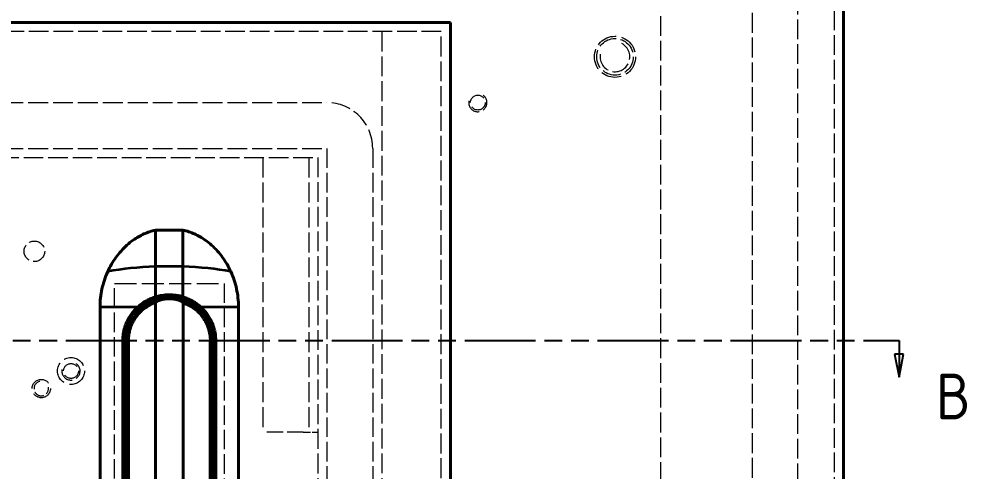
# Model space of a CAD drawing. Header units: millimetres. Extents: x 0 to 2378, y 0 to 1682.
# Drawn here: x 732.5 to 939.9, y 459.1 to 557.8 of the extents above; entities that cross this region are included whole.
import ezdxf

# ---------------------------------------------------------------- set-up
doc = ezdxf.new("R2010")
doc.units = ezdxf.units.MM
doc.header["$LTSCALE"] = 2
for name, pattern in [('CHAIN', [0.3543, 0.2362, -0.0295, 0.0591, -0.0295]), ('DASHED', [0.2067, 0.1654, -0.0413]), ('DOUBLE_DASH_CHAIN', [1.2403, 0.6614, -0.0827, 0.1654, -0.0827, 0.1654, -0.0827])]:
    doc.linetypes.add(name, pattern=pattern)
for name, color, linetype, lineweight in [('가려진 것(ISO)', 2, 'DASHED', 18), ('가시적인 것(ISO)', 3, 'Continuous', 40), ('가시적인 좁은 것(ISO)', 3, 'Continuous', 35), ('단면선(ISO)', 7, 'CHAIN', 25)]:
    doc.layers.add(name, color=color, linetype=linetype, lineweight=lineweight)
doc.styles.add('부품번호텍스트_PSTEK_POSCO', font='isocp.shx')

# ---------------------------------------------------------------- blocks, each defined once
blk = doc.blocks.new('2dTransSection1')
at = {"layer": '단면선(ISO)', "linetype": 'DOUBLE_DASH_CHAIN', "ltscale": 5.861232}
blk.add_line((225.99, 243.79), (462.51, 243.79), dxfattribs=at)
at = {"layer": '단면선(ISO)', "linetype": 'Continuous'}
for p, q in [((458.62, 243.79), (462.51, 243.79)), ((462.51, 243.79), (462.51, 242.29)), ((462.01, 242.29), (462.51, 239.79)), ((463.01, 242.29), (462.01, 242.29)), ((462.51, 242.29), (462.51, 239.79)), ((462.51, 239.79), (463.01, 242.29))]:
    blk.add_line(p, q, dxfattribs=at)
at = {"layer": '단면선(ISO)', "linetype": 'Continuous', "flags": 128}
blk.add_lwpolyline([(462.01, 242.29), (462.51, 239.79)], dxfattribs=at)
at = {"layer": '단면선(ISO)'}
blk.add_solid([(462.01, 242.29), (462.51, 239.79), (463.01, 242.29), (462.01, 242.29)], dxfattribs=at)
at = {"layer": '단면선(ISO)', "insert": (466.53, 235.18), "char_height": 5, "attachment_point": 7, "style": '부품번호텍스트_PSTEK_POSCO'}
blk.add_mtext('B', dxfattribs=at)

msp = doc.modelspace()

# ---------------------------------------------------------------- linework, layer by layer
at = {"layer": '가려진 것(ISO)', "ltscale": 12.980641}
msp.add_line((910.8751, 206.5732), (910.8751, 587.5732), dxfattribs=at)
at = {"layer": '가려진 것(ISO)', "ltscale": 13.039731}
msp.add_line((902.8751, 224.5732), (902.8751, 569.5732), dxfattribs=at)
at = {"layer": '가려진 것(ISO)', "ltscale": 13.070212}
msp.add_line((892.8751, 564.5732), (892.8751, 229.5732), dxfattribs=at)
at = {"layer": '가려진 것(ISO)', "ltscale": 13.102725}
msp.add_line((872.8751, 234.5732), (872.8751, 559.5732), dxfattribs=at)
at = {"layer": '가려진 것(ISO)', "ltscale": 12.986021}
msp.add_line((824.8751, 555.0732), (518.8751, 555.0732), dxfattribs=at)
at = {"layer": '가려진 것(ISO)', "ltscale": 13.113335}
for p, q in [((811.8751, 555.0732), (811.8751, 349.0732)), ((824.8751, 349.0732), (824.8751, 555.0732))]:
    msp.add_line(p, q, dxfattribs=at)
at = {"layer": '가려진 것(ISO)', "ltscale": 13.175637}
for p, q in [((543.8751, 539.5732), (799.8751, 539.5732)), ((543.8751, 529.5732), (799.8751, 529.5732))]:
    msp.add_line(p, q, dxfattribs=at)
at = {"layer": '가려진 것(ISO)', "ltscale": 12.928949}
for p, q in [((799.8751, 529.5732), (799.8751, 374.5732)), ((809.8751, 529.5732), (809.8751, 374.5732))]:
    msp.add_line(p, q, dxfattribs=at)
at = {"layer": '가려진 것(ISO)', "ltscale": 12.969769}
msp.add_line((545.8751, 527.5732), (797.8751, 527.5732), dxfattribs=at)
at = {"layer": '가려진 것(ISO)', "ltscale": 13.194353}
for p, q in [((785.8751, 527.5732), (785.8751, 467.5732)), ((795.8751, 527.5732), (795.8751, 467.5732))]:
    msp.add_line(p, q, dxfattribs=at)
at = {"layer": '가려진 것(ISO)', "ltscale": 13.045131}
msp.add_line((797.8751, 527.5732), (797.8751, 376.5732), dxfattribs=at)
at = {"layer": '가려진 것(ISO)', "ltscale": 12.901145}
for p, q in [((753.3751, 404.0732), (753.3751, 500.0732)), ((777.3751, 500.0732), (777.3751, 404.0732))]:
    msp.add_line(p, q, dxfattribs=at)
at = {"layer": '가려진 것(ISO)', "ltscale": 14.513788}
msp.add_line((753.3751, 500.0732), (777.3751, 500.0732), dxfattribs=at)
at = {"layer": '가려진 것(ISO)', "ltscale": 10.643445}
msp.add_line((794.6751, 467.5732), (785.8751, 467.5732), dxfattribs=at)
at = {"layer": '가려진 것(ISO)', "ltscale": 4.786925}
msp.add_line((794.6751, 467.5732), (797.8751, 467.5732), dxfattribs=at)
at = {"layer": '가려진 것(ISO)', "ltscale": 13.678923}
msp.add_circle((862.8751, 549.5732), 4.5, dxfattribs=at)
at = {"layer": '가려진 것(ISO)', "ltscale": 12.159042}
msp.add_circle((862.8751, 549.5732), 4, dxfattribs=at)
at = {"layer": '가려진 것(ISO)', "ltscale": 12.31863}
for centre in [(832.8751, 539.5732), (743.8751, 480.9232)]:
    msp.add_circle(centre, 1.621, dxfattribs=at)
at = {"layer": '가려진 것(ISO)', "ltscale": 11.399102}
msp.add_circle((735.8751, 507.0732), 2.25, dxfattribs=at)
at = {"layer": '가려진 것(ISO)', "ltscale": 14.94549}
msp.add_circle((743.8751, 480.9232), 2.95, dxfattribs=at)
at = {"layer": '가려진 것(ISO)', "ltscale": 15.198803}
msp.add_circle((737.3751, 477.0732), 2, dxfattribs=at)
at = {"layer": '가려진 것(ISO)', "ltscale": 12.371826}
msp.add_arc((862.8751, 549.5732), 3.256, 170, 80, dxfattribs=at)
at = {"layer": '가려진 것(ISO)', "ltscale": 11.399102}
for centre in [(832.8751, 539.5732), (743.8751, 480.9232)]:
    msp.add_arc(centre, 2, 170, 80, dxfattribs=at)
at = {"layer": '가려진 것(ISO)', "ltscale": 12.665669}
msp.add_arc((799.8751, 529.5732), 10, 0, 90, dxfattribs=at)
at = {"layer": '가려진 것(ISO)', "ltscale": 7.099656}
msp.add_arc((737.3751, 477.0732), 1.582, 100, 10, dxfattribs=at)
at = {"layer": '가시적인 것(ISO)'}
for p, q in [((912.8751, 204.5732), (912.8751, 589.5732)), ((826.8751, 557.0732), (516.8751, 557.0732)), ((826.8751, 347.0732), (826.8751, 557.0732)), ((768.3751, 511.7242), (762.3751, 511.7242)), ((762.3751, 503.7418), (762.3751, 511.7242)), ((768.3751, 503.7418), (768.3751, 511.7242)), ((762.3751, 497.1931), (762.3751, 503.7418)), ((768.3751, 497.1931), (768.3751, 503.7418)), ((762.3521, 495.8061), (762.3521, 425.6084)), ((768.398, 495.806), (768.3981, 425.6084)), ((750.2376, 494.9379), (750.2376, 407.584)), ((780.5125, 494.9379), (780.5125, 407.584)), ((755.6251, 407.5763), (755.6251, 487.5732)), ((756.1251, 487.5732), (756.1251, 399.2232)), ((774.6251, 399.2229), (774.6251, 487.5733)), ((775.1251, 487.5732), (775.1251, 407.5777))]:
    msp.add_line(p, q, dxfattribs=at)
for points, knots in [([(751.9115, 502.6381), (752.415, 503.7225), (753.0153, 504.7621), (754.4143, 506.703), (755.2109, 507.601), (756.5463, 508.799), (757.0141, 509.1728), (758.2364, 510.0344), (759.0152, 510.4842), (760.241, 511.042), (760.6576, 511.2079), (761.5068, 511.4981), (761.9384, 511.6222), (762.3751, 511.7242)], [-1.4373876, -1.4373876, -1.4373876, -1.4373876, -1.07799796, -1.07799796, -0.71829101, -0.71829101, -0.53864198, -0.53864198, -0.26919777, -0.26919777, -0.13451784, -0.13451784, -0.000001, -0.000001, -0.000001, -0.000001]), ([(768.3751, 511.7242), (768.8117, 511.6222), (769.2434, 511.4981), (770.0925, 511.2079), (770.5092, 511.042), (771.735, 510.4842), (772.5137, 510.0344), (773.736, 509.1729), (774.2038, 508.799), (775.5392, 507.601), (776.3358, 506.703), (777.7348, 504.7621), (778.3352, 503.7225), (778.8386, 502.6381)], [-1.43451955, -1.43451955, -1.43451955, -1.43451955, -1.30026929, -1.30026929, -1.16585639, -1.16585639, -0.89694514, -0.89694514, -0.71765182, -0.71765182, -0.35866508, -0.35866508, -0.000001, -0.000001, -0.000001, -0.000001]), ([(750.2376, 494.9379), (750.2376, 496.2607), (750.3769, 497.5852), (750.7956, 499.5263), (750.97, 500.1657), (751.3886, 501.4214), (751.6329, 502.0379), (751.9115, 502.6381)], [-0.794182825, -0.794182825, -0.794182825, -0.794182825, -0.397060479, -0.397060479, -0.1985164, -0.1985164, -0.000001, -0.000001, -0.000001, -0.000001]), ([(778.8386, 502.6381), (779.1172, 502.0379), (779.3615, 501.4214), (779.7802, 500.1657), (779.9546, 499.5263), (780.3732, 497.5852), (780.5125, 496.2607), (780.5125, 494.9379)], [-0.79365146, -0.79365146, -0.79365146, -0.79365146, -0.595268882, -0.595268882, -0.396857642, -0.396857642, -0.000001, -0.000001, -0.000001, -0.000001]), ([(758.7408, 494.718), (759.0948, 495.0467), (759.4733, 495.3486), (759.8648, 495.6168), (760.2564, 495.885), (760.6598, 496.1209), (761.0943, 496.3332), (761.5288, 496.5455), (761.995, 496.7328), (762.4821, 496.8841)], [0.000000002, 0.000000002, 0.000000002, 0.000000002, 0.333333333, 0.333333333, 0.333333333, 0.666666667, 0.666666667, 0.666666667, 1, 1, 1, 1]), ([(762.3751, 497.1931), (762.3916, 497.1425), (762.409, 497.086), (762.4242, 497.0388), (762.4395, 496.9916), (762.4528, 496.9527), (762.4629, 496.9254), (762.473, 496.8982), (762.4797, 496.8833), (762.4822, 496.8841)], [0, 0, 0, 0, 0.333333333, 0.333333333, 0.333333333, 0.666666667, 0.666666667, 0.666666667, 0.999999999, 0.999999999, 0.999999999, 0.999999999]), ([(766.3446, 496.7722), (766.3189, 496.7749), (766.2931, 496.7775), (766.2674, 496.78), (765.7106, 496.834), (765.1477, 496.8374), (764.5882, 496.7897), (764.2357, 496.7596), (763.8845, 496.7092), (763.5367, 496.6386)], [0.4186191542, 0.4186191542, 0.4186191542, 0.4186191542, 0.4210526316, 0.4210526316, 0.4210526316, 0.4736842105, 0.4736842105, 0.4736842105, 0.5068461747, 0.5068461747, 0.5068461747, 0.5068461747]), ([(765.3763, 497.3232), (765.8308, 497.3231), (766.303, 497.2913), (766.7871, 497.2204), (767.2713, 497.1495), (767.7675, 497.0396), (768.268, 496.8841)], [0.000000008, 0.000000008, 0.000000008, 0.000000008, 0.5, 0.5, 0.5, 1, 1, 1, 1]), ([(768.268, 496.8841), (768.2703, 496.8834), (768.2769, 496.8983), (768.287, 496.9255), (768.2971, 496.9528), (768.3106, 496.9917), (768.3259, 497.0388), (768.3413, 497.086), (768.3586, 497.1425), (768.375, 497.1931)], [0, 0, 0, 0, 0.33333333, 0.33333333, 0.33333333, 0.66666667, 0.66666667, 0.66666667, 1, 1, 1, 1]), ([(768.268, 496.8841), (768.6886, 496.7534), (769.1142, 496.5897), (769.5352, 496.3911), (769.9561, 496.1925), (770.3727, 495.9598), (770.7873, 495.6831), (771.2019, 495.4064), (771.6141, 495.085), (772.0093, 494.718)], [0, 0, 0, 0, 0.333333333, 0.333333333, 0.333333333, 0.666666667, 0.666666667, 0.666666667, 0.999999984, 0.999999984, 0.999999984, 0.999999984]), ([(772.4179, 493.5699), (772.3448, 493.6558), (772.2701, 493.7403), (772.1941, 493.8233), (771.8037, 494.2492), (771.376, 494.6355), (770.9201, 494.9769), (770.4643, 495.3183), (769.9805, 495.6149), (769.4767, 495.8641), (769.208, 495.997), (768.9336, 496.1165), (768.6545, 496.2223)], [0.20027112, 0.20027112, 0.20027112, 0.20027112, 0.210526316, 0.210526316, 0.210526316, 0.263157895, 0.263157895, 0.263157895, 0.315789474, 0.315789474, 0.315789474, 0.343868541, 0.343868541, 0.343868541, 0.343868541]), ([(755.6251, 487.5732), (755.6251, 487.8515), (755.637, 488.1272), (755.66, 488.3983), (755.6831, 488.6694), (755.7171, 488.936), (755.7617, 489.2), (755.8064, 489.464), (755.8621, 489.7254), (755.9259, 489.9763), (755.9897, 490.2272), (756.0611, 490.4676), (756.143, 490.7087), (756.2249, 490.9498), (756.3172, 491.1915), (756.4259, 491.4428), (756.5345, 491.6941), (756.6598, 491.9549), (756.8045, 492.2216), (756.9492, 492.4883), (757.1131, 492.7611), (757.3003, 493.0376), (757.4874, 493.3142), (757.6977, 493.5945), (757.9364, 493.8763), (758.1751, 494.158), (758.4423, 494.4409), (758.7408, 494.718)], [0, 0, 0, 0, 0.11111111, 0.11111111, 0.11111111, 0.22222222, 0.22222222, 0.22222222, 0.33333333, 0.33333333, 0.33333333, 0.44444444, 0.44444444, 0.44444444, 0.55555556, 0.55555556, 0.55555556, 0.66666667, 0.66666667, 0.66666667, 0.77777778, 0.77777778, 0.77777778, 0.88888889, 0.88888889, 0.88888889, 1, 1, 1, 1]), ([(759.8556, 494.996), (759.4047, 494.6606), (758.9902, 494.2871), (758.6277, 493.9006), (758.261, 493.5095), (757.9466, 493.1058), (757.6806, 492.7071), (757.4342, 492.3378), (757.229, 491.9733), (757.0561, 491.6175)], [0.632184069, 0.632184069, 0.632184069, 0.632184069, 0.684210526, 0.684210526, 0.684210526, 0.736842105, 0.736842105, 0.736842105, 0.785600935, 0.785600935, 0.785600935, 0.785600935]), ([(772.0093, 494.718), (772.4473, 494.3114), (772.8317, 493.8796), (773.1664, 493.4347), (773.5011, 492.9898), (773.7859, 492.5317), (774.0242, 492.0737), (774.2625, 491.6158), (774.4554, 491.1585), (774.6134, 490.6901), (774.7715, 490.2217), (774.8952, 489.7425), (774.9842, 489.2248), (775.0731, 488.7072), (775.1251, 488.1509), (775.1251, 487.5732)], [0, 0, 0, 0, 0.2, 0.2, 0.2, 0.4, 0.4, 0.4, 0.6, 0.6, 0.6, 0.8, 0.8, 0.8, 1, 1, 1, 1]), ([(774.0609, 490.7542), (774.0449, 490.7978), (774.0286, 490.8413), (774.012, 490.8847), (773.8064, 491.421), (773.5482, 491.9436), (773.2427, 492.4377), (773.239, 492.4436), (773.2353, 492.4496), (773.2316, 492.4555)], [0.1010049834, 0.1010049834, 0.1010049834, 0.1010049834, 0.1052631579, 0.1052631579, 0.1052631579, 0.1578947368, 0.1578947368, 0.1578947368, 0.1585288644, 0.1585288644, 0.1585288644, 0.1585288644]), ([(756.8075, 491.0604), (756.719, 490.8429), (756.6418, 490.6295), (756.5743, 490.4209), (756.4586, 490.0632), (756.3713, 489.7195), (756.3053, 489.3904)], [0.8114150302, 0.8114150302, 0.8114150302, 0.8114150302, 0.8421052632, 0.8421052632, 0.8421052632, 0.8947233693, 0.8947233693, 0.8947233693, 0.8947233693]), ([(755.6251, 487.5732), (755.6251, 487.0847), (755.6641, 486.5501), (755.8349, 485.4908), (755.9667, 484.9662), (756.1251, 484.491)], [0, 0, 0, 0, 0.150259873, 0.150259873, 0.300519745, 0.300519745, 0.300519745, 0.300519745]), ([(774.6251, 484.491), (774.7834, 484.9662), (774.9152, 485.4908), (775.0861, 486.5501), (775.1251, 487.0847), (775.1251, 487.5732)], [0.591638864, 0.591638864, 0.591638864, 0.591638864, 0.741898736, 0.741898736, 0.892158609, 0.892158609, 0.892158609, 0.892158609])]:
    msp.add_open_spline(points, degree=3, knots=knots, dxfattribs=at)
for points in [[(759.8556, 494.996), (760.3334, 495.3513), (760.8489, 495.6623), (761.3886, 495.9201)], [(762.9068, 496.4878), (762.3879, 496.3441), (761.8796, 496.1546), (761.3886, 495.9201)], [(768.398, 495.806), (768.398, 495.8221), (768.3874, 495.8525), (768.3577, 495.8948), (768.3216, 495.933), (768.2794, 495.9703), (768.2317, 496.0073), (768.178, 496.0448), (768.1177, 496.0831), (768.0506, 496.1222), (767.9764, 496.1622), (767.8958, 496.2024), (767.809, 496.2427), (767.7141, 496.2836), (767.6113, 496.3246), (767.5003, 496.3657), (767.3811, 496.4063), (767.2535, 496.4462), (767.1174, 496.4849), (766.9726, 496.5222), (766.8192, 496.5575), (766.6572, 496.5903), (766.4866, 496.6202), (766.3075, 496.6466), (766.1202, 496.6691), (765.9242, 496.6871), (765.7215, 496.6999), (765.5137, 496.707), (765.3028, 496.708), (765.0905, 496.7028), (764.8787, 496.6912), (764.6693, 496.6733), (764.464, 496.6496), (764.2646, 496.6205), (764.073, 496.5866), (763.8906, 496.5487), (763.7191, 496.5078), (763.56, 496.4649), (763.4142, 496.421), (763.2807, 496.3767), (763.159, 496.3325), (763.0483, 496.2888), (762.9478, 496.2457), (762.8573, 496.2039), (762.7742, 496.1624), (762.6984, 496.1216), (762.6305, 496.0818), (762.5702, 496.0434), (762.5168, 496.006), (762.4697, 495.9693), (762.4282, 495.9324), (762.3925, 495.8946), (762.3631, 495.8526), (762.3521, 495.822), (762.3521, 495.8061)], [(762.4821, 496.8841), (762.9012, 497.0143), (763.8059, 497.2335), (764.8356, 497.3232), (765.3763, 497.3232)], [(762.9068, 496.4878), (763.1147, 496.5454), (763.3249, 496.5957), (763.5367, 496.6386)], [(766.3446, 496.7722), (767.1334, 496.6891), (767.9169, 496.502), (768.6545, 496.2223)], [(756.8076, 491.0604), (756.8843, 491.2489), (756.9672, 491.4348), (757.0561, 491.6175)], [(772.4179, 493.5699), (772.7158, 493.22), (772.9885, 492.8467), (773.2316, 492.4555)], [(774.0609, 490.7542), (774.2405, 490.2638), (774.3794, 489.7547), (774.4739, 489.2387)], [(756.1659, 488.4409), (756.1374, 488.139), (756.1251, 487.8487), (756.1251, 487.5732)], [(756.1659, 488.4409), (756.1959, 488.7596), (756.2425, 489.0771), (756.3053, 489.3904)], [(774.6251, 487.5733), (774.6251, 488.1269), (774.5752, 488.6852), (774.4739, 489.2387)]]:
    msp.add_open_spline(points, degree=3, dxfattribs=at)
at = {"layer": '가시적인 좁은 것(ISO)'}
for p, q in [((768.3751, 503.7418), (762.3751, 503.7418)), ((750.2376, 494.9379), (758.4539, 494.9379)), ((772.2962, 494.9379), (780.5125, 494.9379)), ((755.2034, 407.5763), (755.2034, 487.5732)), ((755.6251, 487.5732), (755.2034, 487.5732)), ((756.1251, 487.5732), (756.4499, 487.5732)), ((756.4499, 487.5732), (756.4499, 399.2232)), ((774.3003, 399.2236), (774.3018, 487.573)), ((775.1251, 487.5732), (775.5467, 487.5732)), ((775.5467, 487.5732), (775.5467, 407.5763))]:
    msp.add_line(p, q, dxfattribs=at)
for centre, major_axis, ratio, start_param, end_param in [((765.3751, 496.3875), (-25.09, 0), 0.29523422, 4.83224529, 5.2788024), ((765.3751, 496.3875), (-25.09, 0), 0.29523422, 4.14597556, 4.59253267), ((765.3763, 497.6232), (0, -0.3), 0.00001122, 4.62129793, 6.28318594), ((758.5367, 494.9379), (0.2041, -0.2198), 0.20580467, 4.52356865, 6.28318531), ((772.2135, 494.9379), (-0.2041, -0.2198), 0.20580467, 0, 1.75961662)]:
    msp.add_ellipse(centre, major_axis=major_axis, ratio=ratio, start_param=start_param, end_param=end_param, dxfattribs=at)
for points, knots in [([(762.3521, 495.8061), (761.8525, 495.6298), (761.3794, 495.4148), (760.9252, 495.1581), (760.471, 494.9013), (760.0358, 494.6027), (759.6402, 494.2778), (759.2446, 493.9529), (758.8886, 493.6016), (758.5781, 493.2441), (758.2677, 492.8866), (758.0028, 492.5229), (757.7779, 492.1655), (757.5531, 491.8081), (757.3682, 491.4571), (757.2142, 491.116), (757.0602, 490.7748), (756.937, 490.4436), (756.8378, 490.1246), (756.7385, 489.8056), (756.6633, 489.4988), (756.6063, 489.2043), (756.5494, 488.9099), (756.5106, 488.6279), (756.4857, 488.3562), (756.4608, 488.0846), (756.4499, 487.8234), (756.4499, 487.5732)], [0, 0, 0, 0, 0.11111111, 0.11111111, 0.11111111, 0.22222222, 0.22222222, 0.22222222, 0.33333333, 0.33333333, 0.33333333, 0.44444444, 0.44444444, 0.44444444, 0.55555556, 0.55555556, 0.55555556, 0.66666667, 0.66666667, 0.66666667, 0.77777778, 0.77777778, 0.77777778, 0.88888889, 0.88888889, 0.88888889, 1, 1, 1, 1]), ([(758.4539, 494.9379), (758.8267, 495.2833), (759.2221, 495.5965), (759.6313, 495.8768), (759.6996, 495.9236), (759.7684, 495.9695), (759.8377, 496.0145), (760.1828, 496.2388), (760.5394, 496.4412), (760.9183, 496.6239), (761.0681, 496.6961), (761.2213, 496.7653), (761.3779, 496.8313), (761.6969, 496.9657), (762.0298, 497.0867), (762.3751, 497.1931)], [0.000000002, 0.000000002, 0.000000002, 0.000000002, 0.333333333, 0.333333333, 0.333333333, 0.389038849, 0.389038849, 0.389038849, 0.666666667, 0.666666667, 0.666666667, 0.776400558, 0.776400558, 0.776400558, 0.999996954, 0.999996954, 0.999996954, 0.999996954]), ([(762.3751, 497.1931), (762.7286, 497.3048), (763.1005, 497.3981), (763.4938, 497.4721), (763.5874, 497.4896), (763.6822, 497.5061), (763.7783, 497.5215), (764.2778, 497.6013), (764.8111, 497.6505), (765.3763, 497.6505)], [0, 0, 0, 0, 0.40386338, 0.40386338, 0.40386338, 0.5, 0.5, 0.5, 1, 1, 1, 1]), ([(765.3763, 497.6505), (765.852, 497.6504), (766.3393, 497.6152), (766.8395, 497.5421), (766.8806, 497.5361), (766.9218, 497.5298), (766.9631, 497.5233), (767.4241, 497.4504), (767.8958, 497.3445), (768.375, 497.1931)], [0.000000008, 0.000000008, 0.000000008, 0.000000008, 0.5, 0.5, 0.5, 0.541100474, 0.541100474, 0.541100474, 0.999998195, 0.999998195, 0.999998195, 0.999998195]), ([(768.375, 497.1931), (768.657, 497.1063), (768.9387, 497.0077), (769.2194, 496.8949), (769.3817, 496.8297), (769.5436, 496.7597), (769.705, 496.6845), (770.0647, 496.517), (770.4217, 496.3235), (770.7767, 496.1009), (770.8564, 496.0509), (770.936, 495.9995), (771.0155, 495.9465), (771.4491, 495.6576), (771.8799, 495.3237), (772.2962, 494.9379)], [0, 0, 0, 0, 0.211194987, 0.211194987, 0.211194987, 0.333333333, 0.333333333, 0.333333333, 0.605566963, 0.605566963, 0.605566963, 0.666666667, 0.666666667, 0.666666667, 0.999999987, 0.999999987, 0.999999987, 0.999999987]), ([(768.398, 495.806), (768.8287, 495.6499), (769.2442, 495.4699), (769.6441, 495.2573), (770.0441, 495.0447), (770.4284, 494.7996), (770.7912, 494.5279), (771.154, 494.2562), (771.4954, 493.9578), (771.8112, 493.6353), (772.1269, 493.3127), (772.4171, 492.9659), (772.6784, 492.5996), (772.9398, 492.2333), (773.1723, 491.8475), (773.3746, 491.4472), (773.5768, 491.047), (773.7487, 490.6322), (773.8865, 490.2064), (774.0243, 489.7805), (774.128, 489.3436), (774.1964, 488.9038), (774.2649, 488.464), (774.298, 488.0213), (774.3018, 487.573)], [0, 0, 0, 0, 0.125, 0.125, 0.125, 0.25, 0.25, 0.25, 0.375, 0.375, 0.375, 0.5, 0.5, 0.5, 0.625, 0.625, 0.625, 0.75, 0.75, 0.75, 0.875, 0.875, 0.875, 1, 1, 1, 1]), ([(755.2034, 487.5732), (755.2034, 487.8607), (755.216, 488.1444), (755.2399, 488.4237), (755.2639, 488.703), (755.2993, 488.9779), (755.346, 489.25), (755.3928, 489.5222), (755.4509, 489.7916), (755.5172, 490.0502), (755.5836, 490.3089), (755.6583, 490.5567), (755.7438, 490.8052), (755.8292, 491.0537), (755.9254, 491.3029), (756.0389, 491.5619), (756.1523, 491.8209), (756.283, 492.0897), (756.4339, 492.3646), (756.5848, 492.6396), (756.7558, 492.9206), (756.9511, 493.2058), (757.1464, 493.4909), (757.3659, 493.7801), (757.6147, 494.0702), (757.8636, 494.3603), (758.1416, 494.6514), (758.4539, 494.9379)], [0, 0, 0, 0, 0.11111111, 0.11111111, 0.11111111, 0.22222222, 0.22222222, 0.22222222, 0.33333333, 0.33333333, 0.33333333, 0.44444444, 0.44444444, 0.44444444, 0.55555556, 0.55555556, 0.55555556, 0.66666667, 0.66666667, 0.66666667, 0.77777778, 0.77777778, 0.77777778, 0.88888889, 0.88888889, 0.88888889, 1, 1, 1, 1]), ([(772.2962, 494.9379), (772.7564, 494.5156), (773.1551, 494.0729), (773.5033, 493.6151), (773.8515, 493.1572), (774.1492, 492.6842), (774.3982, 492.2122), (774.6473, 491.7401), (774.8478, 491.269), (775.0129, 490.786), (775.178, 490.3031), (775.3075, 489.8082), (775.3997, 489.2757), (775.4919, 488.7431), (775.5467, 488.1728), (775.5467, 487.5732)], [0, 0, 0, 0, 0.2, 0.2, 0.2, 0.4, 0.4, 0.4, 0.6, 0.6, 0.6, 0.8, 0.8, 0.8, 1, 1, 1, 1]), ([(774.3018, 487.573), (774.3648, 487.573), (774.4217, 487.573), (774.4701, 487.5731), (774.5185, 487.5732), (774.5581, 487.5732), (774.5846, 487.5733), (774.6112, 487.5733), (774.625, 487.5732), (774.625, 487.5733)], [0.000000025, 0.000000025, 0.000000025, 0.000000025, 0.333333333, 0.333333333, 0.333333333, 0.666666667, 0.666666667, 0.666666667, 1, 1, 1, 1])]:
    msp.add_open_spline(points, degree=3, knots=knots, dxfattribs=at)

# ---------------------------------------------------------------- block references
at = {"layer": '단면선(ISO)', "xscale": 2, "yscale": 2, "zscale": 2}
msp.add_blockref('2dTransSection1', (0, 0), dxfattribs=at)

doc.saveas('drawing.dxf')
